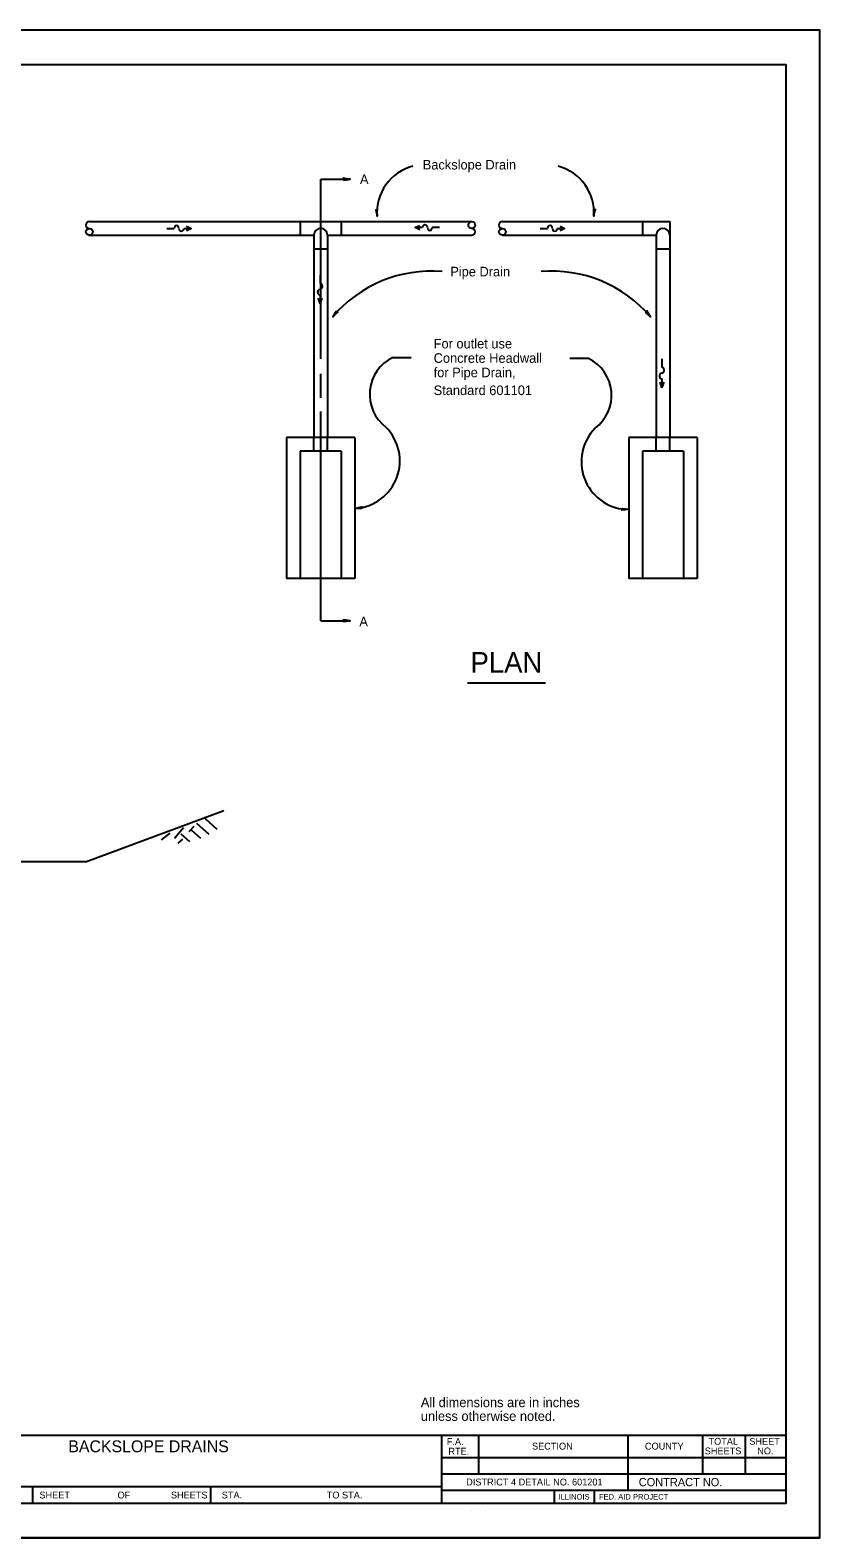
# Model space of a CAD drawing. Extents: x -0.01 to 2.83, y 0 to 1.83.
# Drawn here: x 1.872 to 2.833, y 0 to 1.833 of the extents above; entities that cross this region are included whole.
import ezdxf

# ---------------------------------------------------------------- set-up
doc = ezdxf.new("R2010")
doc.units = 0
for name, color, linetype in [('RD_Pr_Roadway_Notes', 7, 'Continuous'), ('SH_General_Details', 7, 'Continuous'), ('SH_Printer_Plotting_Border', 7, 'Continuous')]:
    doc.layers.add(name, color=color, linetype=linetype)

msp = doc.modelspace()

# ---------------------------------------------------------------- linework, layer by layer
at = {"layer": 'RD_Pr_Roadway_Notes'}
for p, q in [((2.2258, 1.652), (2.2615, 1.652)), ((2.2258, 1.4337), (2.2258, 1.652)), ((2.3135, 1.4353), (2.3358, 1.4354)), ((2.5518, 1.4342), (2.5291, 1.4339)), ((2.2258, 1.3862), (2.2258, 1.4156)), ((2.2258, 1.1151), (2.2258, 1.3698)), ((2.2258, 1.1151), (2.2615, 1.1151)), ((2.4045, 1.0396), (2.4995, 1.0396))]:
    msp.add_line(p, q, dxfattribs=at)
for points in [[(2.2539, 1.6521), (2.2541, 1.651), (2.2574, 1.6515), (2.2615, 1.652), (2.2571, 1.6526), (2.2532, 1.6533), (2.2539, 1.6521), (2.2542, 1.6514), (2.2587, 1.652), (2.2538, 1.6529), (2.2545, 1.6519), (2.2566, 1.652), (2.2546, 1.6523)], [(2.294, 1.6148), (2.2929, 1.6144), (2.2936, 1.6113), (2.2945, 1.6071), (2.2947, 1.6116), (2.2951, 1.6156), (2.294, 1.6148), (2.2933, 1.6144), (2.2942, 1.6099), (2.2947, 1.6149), (2.2938, 1.6141), (2.2941, 1.6121), (2.2943, 1.6141)], [(2.5589, 1.6148), (2.5577, 1.6146), (2.558, 1.6113), (2.5582, 1.6071), (2.5592, 1.6115), (2.5601, 1.6154), (2.5589, 1.6148), (2.5581, 1.6145), (2.5584, 1.6099), (2.5597, 1.6148), (2.5586, 1.6141), (2.5586, 1.6121), (2.5591, 1.614)], [(2.2455, 1.4906), (2.2445, 1.4911), (2.2427, 1.4884), (2.2404, 1.4848), (2.2438, 1.4878), (2.2468, 1.4903), (2.2455, 1.4906), (2.2447, 1.4908), (2.2423, 1.487), (2.2461, 1.4902), (2.2449, 1.4902), (2.2437, 1.4886), (2.2452, 1.4899)], [(2.6222, 1.4907), (2.6215, 1.4898), (2.6239, 1.4877), (2.627, 1.4848), (2.6246, 1.4886), (2.6226, 1.492), (2.6222, 1.4907), (2.6218, 1.49), (2.6252, 1.487), (2.6227, 1.4913), (2.6224, 1.4901), (2.6239, 1.4886), (2.6228, 1.4903)], [(2.2752, 1.2526), (2.2751, 1.2515), (2.2718, 1.2516), (2.2676, 1.2516), (2.2719, 1.2527), (2.2757, 1.2539), (2.2752, 1.2526), (2.2749, 1.2519), (2.2704, 1.2519), (2.2752, 1.2534), (2.2746, 1.2524), (2.2725, 1.2522), (2.2744, 1.2528)], [(2.593, 1.2507), (2.5932, 1.2518), (2.5964, 1.2513), (2.6006, 1.2508), (2.5962, 1.2502), (2.5923, 1.2495), (2.593, 1.2507), (2.5933, 1.2514), (2.5978, 1.2508), (2.5929, 1.2499), (2.5936, 1.2509), (2.5957, 1.2508), (2.5937, 1.2505)], [(2.2539, 1.1152), (2.2541, 1.1141), (2.2574, 1.1145), (2.2615, 1.1151), (2.2571, 1.1157), (2.2532, 1.1164), (2.2539, 1.1152), (2.2542, 1.1144), (2.2587, 1.1151), (2.2538, 1.116), (2.2545, 1.115), (2.2566, 1.1151), (2.2546, 1.1154)]]:
    msp.add_lwpolyline(points, dxfattribs=at)
for centre, radius, start, end in [((2.3523, 1.6116), 0.058, 104.4378, 184.4386), ((2.5004, 1.6116), 0.058, 355.5614, 75.5622), ((2.3605, 1.3827), 0.1576, 85.284, 139.5902), ((2.507, 1.3827), 0.1576, 40.4098, 94.716), ((2.3354, 1.3904), 0.05, 116.0096, 233.1967), ((2.5298, 1.3893), 0.05, 306.8033, 63.9904), ((2.264, 1.3096), 0.0581, 274.5484, 44.519), ((2.6012, 1.3085), 0.0581, 135.481, 265.4516)]:
    msp.add_arc(centre, radius, start, end, dxfattribs=at)
at = {"layer": 'SH_General_Details'}
for p, q in [((2.8333, 1.8333), (0, 1.8333)), ((2.8333, 0), (2.8333, 1.8333)), ((1.9443, 1.6006), (2.2341, 1.6006)), ((2.2008, 1.6006), (2.2008, 1.5839)), ((2.2341, 1.6006), (2.4097, 1.6006)), ((2.2508, 1.6006), (2.2508, 1.5839)), ((2.4469, 1.6006), (2.6507, 1.6006)), ((2.6174, 1.6006), (2.6174, 1.5839)), ((2.6507, 1.6006), (2.6507, 1.5839)), ((1.9434, 1.5839), (2.2175, 1.5839)), ((2.0384, 1.5922), (2.0473, 1.5922)), ((2.0591, 1.5922), (2.068, 1.5922)), ((2.2175, 1.5839), (2.2175, 1.3381)), ((2.2341, 1.5839), (2.2341, 1.3381)), ((2.2341, 1.5839), (2.4097, 1.5839)), ((2.3498, 1.5933), (2.3409, 1.5933)), ((2.3704, 1.5933), (2.3616, 1.5933)), ((2.4469, 1.5839), (2.634, 1.5839)), ((2.4931, 1.5922), (2.502, 1.5922)), ((2.5138, 1.5922), (2.5226, 1.5922)), ((2.634, 1.5839), (2.634, 1.3381)), ((2.6507, 1.5839), (2.6507, 1.3381)), ((2.2175, 1.5673), (2.2341, 1.5673)), ((2.634, 1.5673), (2.6507, 1.5673)), ((2.225, 1.5356), (2.225, 1.5252)), ((2.225, 1.5113), (2.225, 1.5009)), ((2.641, 1.4337), (2.641, 1.4234)), ((2.641, 1.4095), (2.641, 1.399)), ((2.1841, 1.3381), (2.1841, 1.1664)), ((2.2675, 1.3381), (2.1841, 1.3381)), ((2.2008, 1.3214), (2.2008, 1.1664)), ((2.2341, 1.3214), (2.2008, 1.3214)), ((2.2175, 1.3214), (2.2175, 1.3381)), ((2.2341, 1.3214), (2.2341, 1.3381)), ((2.2508, 1.3214), (2.2341, 1.3214)), ((2.2508, 1.3214), (2.2508, 1.1664)), ((2.2675, 1.3381), (2.2675, 1.1664)), ((2.6007, 1.3381), (2.6007, 1.1664)), ((2.684, 1.3381), (2.6007, 1.3381)), ((2.6174, 1.3214), (2.6174, 1.1664)), ((2.6507, 1.3214), (2.6174, 1.3214)), ((2.634, 1.3214), (2.634, 1.3381)), ((2.6507, 1.3214), (2.6507, 1.3381)), ((2.6674, 1.3214), (2.6507, 1.3214)), ((2.6674, 1.3214), (2.6674, 1.1664)), ((2.684, 1.3381), (2.684, 1.1664)), ((2.2675, 1.1664), (2.1841, 1.1664)), ((2.684, 1.1664), (2.6007, 1.1664)), ((1.9408, 0.8223), (2.1078, 0.8846)), ((2.059, 0.8633), (2.0477, 0.8505)), ((2.0714, 0.865), (2.0652, 0.8585)), ((2.0747, 0.8689), (2.0895, 0.8555)), ((2.0848, 0.8751), (2.0996, 0.8618)), ((2.0421, 0.857), (2.0317, 0.8487)), ((2.0575, 0.8496), (2.0521, 0.8449)), ((2.0557, 0.8561), (2.0661, 0.8466)), ((2.0687, 0.8605), (2.0794, 0.8508)), ((1.7919, 0.8223), (1.9408, 0.8223)), ((0.1667, 0.125), (2.7917, 0.125)), ((2.3729, 0.125), (2.3729, 0.0417)), ((2.4179, 0.125), (2.4179, 0.0779)), ((2.5995, 0.125), (2.5995, 0.0579)), ((2.6905, 0.125), (2.6905, 0.0779)), ((2.7423, 0.125), (2.7423, 0.0779)), ((2.3729, 0.0979), (2.7917, 0.0979)), ((2.3729, 0.0779), (2.7917, 0.0779)), ((1.7312, 0.0625), (2.3729, 0.0625)), ((1.875, 0.0625), (1.875, 0.0417)), ((2.0917, 0.0625), (2.0917, 0.0417)), ((2.3729, 0.0579), (2.7917, 0.0579)), ((2.5101, 0.0579), (2.5101, 0.0417)), ((2.5585, 0.0579), (2.5585, 0.0417)), ((2.4095, 0.0333), (2.4095, 0.0333)), ((2.4262, 0.0333), (2.4262, 0.0333)), ((2.7917, 0.0333), (2.7917, 0.0333)), ((2.8333, 0), (0, 0))]:
    msp.add_line(p, q, dxfattribs=at)
msp.add_lwpolyline([(0.1667, 1.7917), (2.7917, 1.7917), (2.7917, 0.0417), (0.1667, 0.0417)], close=True, dxfattribs=at)
for points in [[(2.3463, 1.5906), (2.3409, 1.5933), (2.3463, 1.5959)], [(2.0625, 1.5949), (2.068, 1.5922), (2.0625, 1.5895)], [(2.5172, 1.5949), (2.5226, 1.5922), (2.5172, 1.5895)], [(2.2273, 1.5073), (2.225, 1.5009), (2.2228, 1.5073)], [(2.6433, 1.4054), (2.641, 1.399), (2.6388, 1.4054)]]:
    msp.add_lwpolyline(points, dxfattribs=at)
for centre in [(2.4097, 1.5964), (1.9443, 1.5881), (2.4469, 1.5881)]:
    msp.add_circle(centre, 0.00417, dxfattribs=at)
for centre, radius, start, end in [((1.9443, 1.5964), 0.00417, 90, 270), ((2.4469, 1.5964), 0.00417, 90, 270), ((2.2258, 1.5839), 0.00833, 0, 180), ((2.4097, 1.5881), 0.00417, 270, 90), ((2.6424, 1.5839), 0.00833, 0, 180)]:
    msp.add_arc(centre, radius, start, end, dxfattribs=at)
for centre, major_axis, start_param, end_param in [((2.0503, 1.5922), (0, 0.00347), 4.712389, 7.853982), ((2.3527, 1.5933), (0, -0.00347), 1.570796, 4.712389), ((2.5049, 1.5922), (0, 0.00347), 4.712389, 7.853982), ((2.0562, 1.5922), (0, 0.00347), 1.570796, 4.712389), ((2.3586, 1.5933), (0, -0.00347), 4.712389, 7.853982), ((2.5108, 1.5922), (0, 0.00347), 1.570796, 4.712389), ((2.225, 1.5217), (0, -0.00347), 0, 3.141593), ((2.225, 1.5147), (0, 0.00347), 6.283185, 9.424778), ((2.641, 1.4129), (0, 0.00347), 6.283185, 9.424778), ((2.641, 1.4199), (0, -0.00347), 0, 3.141593)]:
    msp.add_ellipse(centre, major_axis=major_axis, ratio=0.850001, start_param=start_param, end_param=end_param, dxfattribs=at)
at = {"layer": 'SH_Printer_Plotting_Border'}
msp.add_lwpolyline([(0, 0), (2.8333, 0), (2.8333, 1.8333), (0, 1.8333)], close=True, dxfattribs=at)

# ---------------------------------------------------------------- texts
at = {"layer": 'RD_Pr_Roadway_Notes'}
for s, height, p in [('Backslope Drain', 0.011667, (2.35, 1.6639)), ('A', 0.0117, (2.2736, 1.6462)), ('Pipe Drain', 0.01167, (2.3835, 1.5339)), ('For outlet use', 0.011667, (2.3633, 1.4463)), ('Concrete Headwall', 0.011667, (2.3633, 1.4288)), ('for Pipe Drain,', 0.011667, (2.3633, 1.4113)), ('Standard 601101', 0.011667, (2.3633, 1.3896)), ('A', 0.0117, (2.2728, 1.1084)), ('PLAN', 0.025, (2.4082, 1.0521)), ('All dimensions are in inches', 0.011668, (2.3477, 0.1589)), ('unless otherwise noted.', 0.011668, (2.3477, 0.1422))]:
    msp.add_text(s, height=height, dxfattribs=at).set_placement(p)
at = {"layer": 'SH_General_Details'}
for s, height, p in [('BACKSLOPE DRAINS', 0.014437, (1.9187, 0.1041)), ('F.A.  ', 0.00833, (2.3793, 0.1129)), ('SECTION', 0.00833, (2.483, 0.1073)), ('COUNTY', 0.00833, (2.6204, 0.1073)), ('SHEETS', 0.00833, (2.6932, 0.1015)), ('TOTAL', 0.00833, (2.6978, 0.1132)), ('SHEET', 0.00833, (2.7475, 0.1132)), ('NO.', 0.00833, (2.7571, 0.1015)), ('RTE.', 0.00833, (2.3812, 0.1012)), ('SHEET', 0.00833, (1.8835, 0.0479)), ('OF', 0.00833, (1.9786, 0.0479)), ('SHEETS', 0.00833, (2.0435, 0.0479)), ('STA.', 0.00833, (2.1054, 0.0479)), ('TO STA.', 0.00833, (2.2332, 0.0479)), ('DISTRICT 4 DETAIL NO. 601201', 0.008333, (2.4029, 0.0637)), ('CONTRACT NO.      ', 0.01, (2.6129, 0.0628)), ('ILLINOIS', 0.00667, (2.5152, 0.0466)), ('FED. AID PROJECT', 0.006667, (2.5644, 0.0466))]:
    msp.add_text(s, height=height, dxfattribs=at).set_placement(p)

doc.saveas('drawing.dxf')
